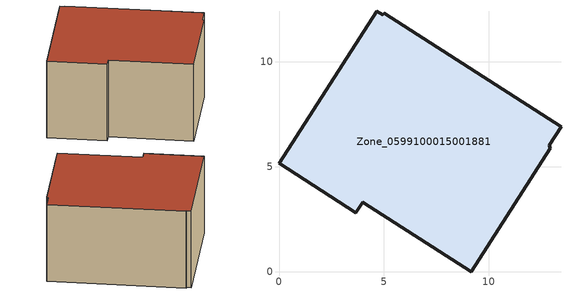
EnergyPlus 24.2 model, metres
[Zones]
Zone_0599100015001881
 floor ground (C_G): 13.43,6.91 12.87,6.02 12.92,5.87 9.16,0 3.98,3.32 3.66,2.82 0,5.16 4.65,12.41 4.95,12.23 5.01,12.31 z0.76
 wall outside (C_F): 4.65,12.41 0,5.16 3.66,2.82 3.98,3.32 9.16,0 12.92,5.87 12.87,6.02 13.43,6.91 5.01,12.31 4.95,12.23 4.65,12.41 z0.76:6.89
 roof outside (C_R): 4.95,12.23 4.65,12.41 0,5.16 3.66,2.82 3.98,3.32 9.16,0 12.92,5.87 12.87,6.02 13.43,6.91 5.01,12.31 z6.89
[BUILDING]
Pand.0599100015001881: North Axis=0; Terrain=City; Loads Convergence Tolerance Value=0.04; Temperature Convergence Tolerance Value=0.4; Solar Distribution=FullExterior; Maximum Number of Warmup Days=25; Minimum Number of Warmup Days=1
[Site:Location]
Rotterdam.The.Hague.AP_ZH_NLD Design_Conditions: Latitude=51.96; Longitude=4.45; Time Zone=1; Elevation=-4.5
[SITE:GROUNDTEMPERATURE:BUILDINGSURFACE]
18, 18, 18, 18, 18, 18, 18, 18, 18, 18, 18, 18
[MATERIAL] Thermal Absorptance=0.9; Solar Absorptance=0.7; Visible Absorptance=0.7
Name | Roughness | Thickness | Conductivity | Density | Specific Heat
G.D.1965-1974 | MediumSmooth | 0.15 | 0.882353 | 540 | 1210
F.D.1965-1974 | Rough | 0.3 | 0.697674 | 1920 | 840
R.D.1965-1974 | MediumRough | 0.2 | 0.232558 | 1500 | 1000
[CONSTRUCTION]
C_G: G.D.1965-1974
C_F: F.D.1965-1974
C_R: R.D.1965-1974
[ZONE]
Zone_0599100015001881: Type=1; Multiplier=1; Ceiling Height=Autocalculate; Volume=Autocalculate; Floor Area=autocalculate; Part of Total Floor Area=Yes
[ZONEINFILTRATION:DESIGNFLOWRATE]
Infil_Zone_0599100015001881: Zone or ZoneList or Space or SpaceList=Zone_0599100015001881; Schedule=AlwaysOn; Design Flow Rate Calculation Method=Flow/Area; Flow Rate per Floor Area=0.0042; Constant Term Coefficient=1; Temperature Term Coefficient=0; Velocity Term Coefficient=0; Velocity Squared Term Coefficient=0
[HVACTEMPLATE:ZONE:IDEALLOADSAIRSYSTEM]
Zone_0599100015001881: Maximum Heating Supply Air Temperature=50; Minimum Cooling Supply Air Temperature=13; Maximum Heating Supply Air Humidity Ratio=0.0156; Minimum Cooling Supply Air Humidity Ratio=0.0077; Heating Limit=NoLimit; Cooling Limit=NoLimit; Dehumidification Control Type=ConstantSensibleHeatRatio; Cooling Sensible Heat Ratio=0.7; Dehumidification Setpoint=60; Humidification Control Type=None; Humidification Setpoint=30; Outdoor Air Method=None; Outdoor Air Flow Rate per Person=0.00944; Outdoor Air Flow Rate per Zone Floor Area=0; Outdoor Air Flow Rate per Zone=0; Demand Controlled Ventilation Type=None; Outdoor Air Economizer Type=NoEconomizer; Heat Recovery Type=None; Sensible Heat Recovery Effectiveness=0.7; Latent Heat Recovery Effectiveness=0.65
[ZONECONTROL:THERMOSTAT]
ThermostatControl_Zone_0599100015001881: Zone or ZoneList=Zone_0599100015001881; Control Type Schedule=DualSetpointControlType; Control 1=Thermostat_Zone_0599100015001881; Temperature Difference Between Cutout And Setpoint=0
[THERMOSTATSETPOINT:DUALSETPOINT]
Thermostat_Zone_0599100015001881: Heating Setpoint Temperature Schedule=HeatingSetpoint_Zone_0599100015001881; Cooling Setpoint Temperature Schedule=CoolingSetpoint_Zone_0599100015001881
[SCHEDULE:COMPACT]
HeatingSetpoint_Zone_0599100015001881: Through: 12/31, For: AllDays, Until: 24:00, 21
CoolingSetpoint_Zone_0599100015001881: Through: 12/31, For: AllDays, Until: 24:00, 24
DualSetpointControlType: Through: 12/31, For: AllDays, Until: 24:00, 4
AlwaysOn: Through: 12/31, For: AllDays, Until: 24:00, 1
